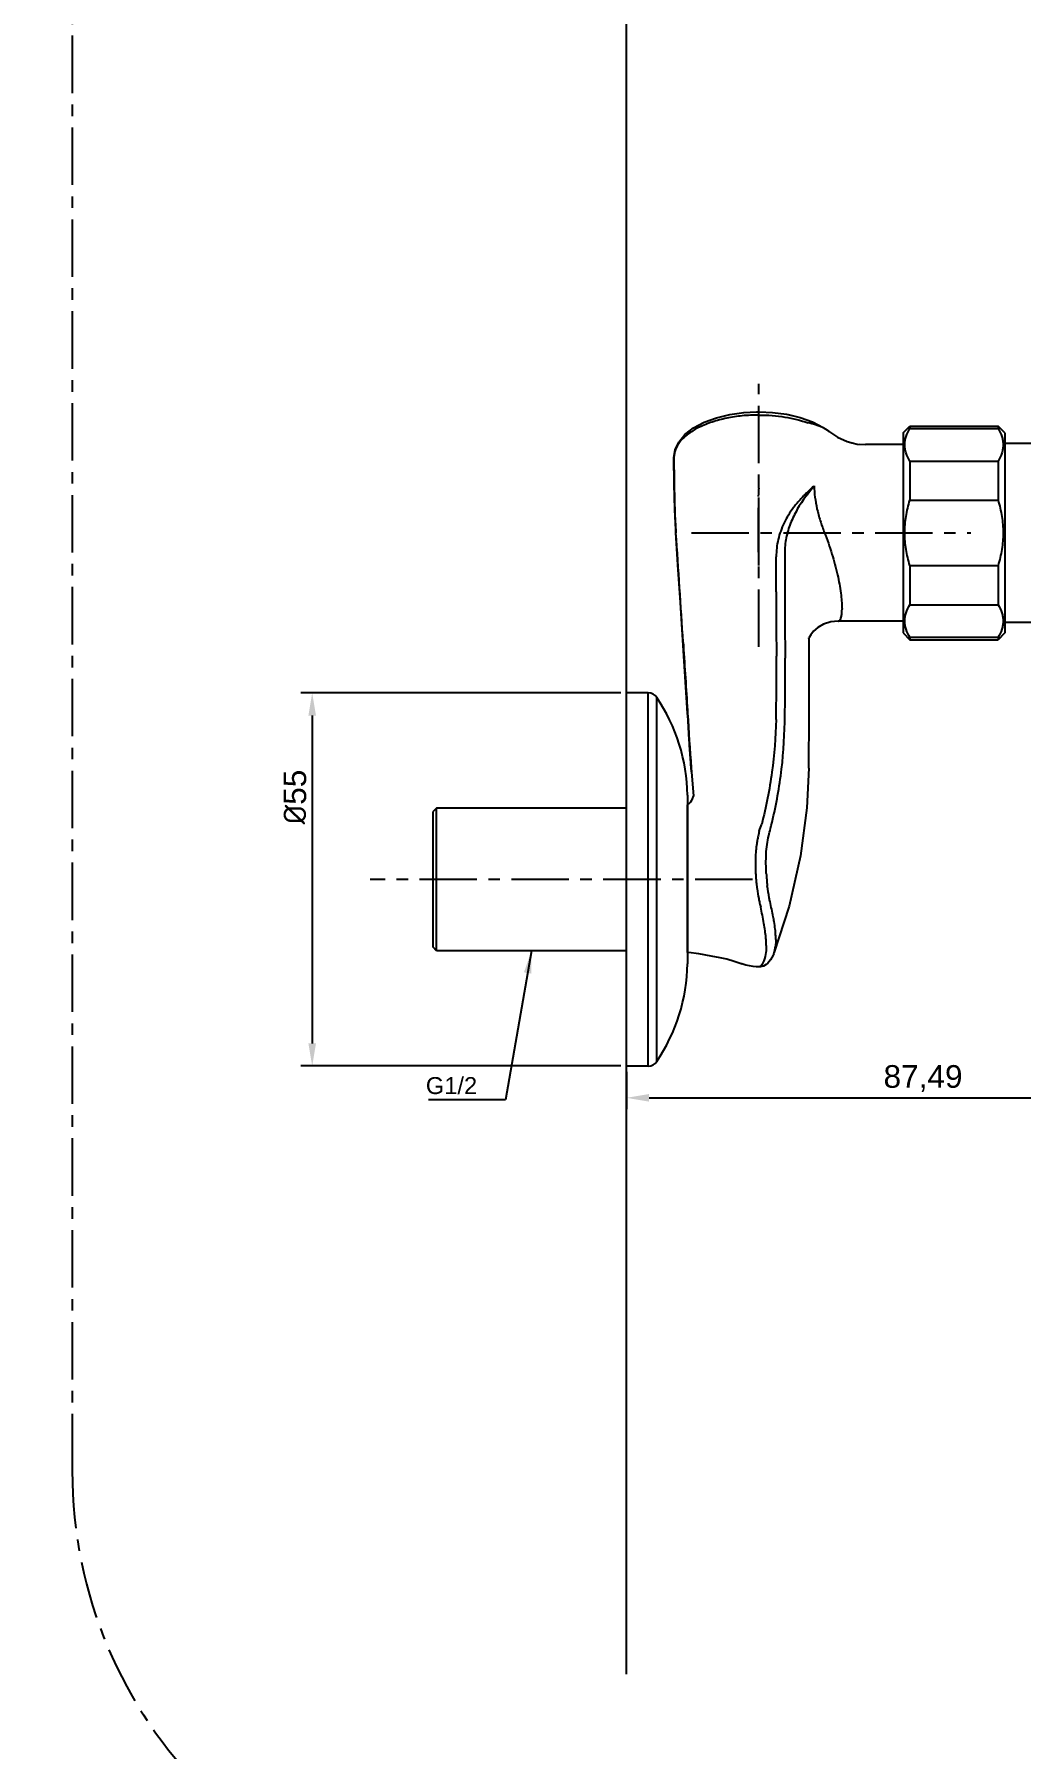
# Model space of a CAD drawing. Header units: millimetres. Extents: x 789 to 1209, y 393 to 987.
# Drawn here: x 954.7 to 1063.8, y 506.9 to 696.5 of the extents above; entities that cross this region are included whole.
import ezdxf

# ---------------------------------------------------------------- set-up
doc = ezdxf.new("R2010")
doc.units = ezdxf.units.MM
doc.header["$LTSCALE"] = 0.1
doc.linetypes.add('CENTERX2', pattern=[101.6, 63.5, -12.7, 12.7, -12.7])
for name, color, linetype in [('02___PRT_ALL_AXES', 7, 'Continuous'), ('CENTER', 1, 'CENTERX2'), ('DIM', 3, 'Continuous')]:
    doc.layers.add(name, color=color, linetype=linetype)
doc.styles.get("Standard").update_dxf_attribs({"font": 'arial.ttf'})
doc.dimstyles.new('ISO-25', dxfattribs={"dimtxt": 2.5, "dimasz": 2.5, "dimexe": 1.25, "dimexo": 0.625, "dimtad": 1, "dimlfac": 1.333333, "dimtxsty": 'Standard', "dimcen": 2.5, "dimadec": 0, "dimazin": 0, "dimtfac": 1, "dimtmove": 0, "dimatfit": 3, "dimfxl": 0, "dimarcsym": 0})

# ---------------------------------------------------------------- blocks, each defined once
blk = doc.blocks.new('*D12')
at = {"layer": 'Defpoints', "color": 0}
for p in [(940.97, 754.88), (923.11, 487.63), (1008.92, 487.63)]:
    blk.add_point(p, dxfattribs=at)
at = {"layer": 'DIM', "color": 0, "lineweight": -2}
for p, q in [((940.34, 754.88), (921.86, 754.88)), ((923.11, 752.38), (923.11, 490.13)), ((1008.29, 487.63), (921.86, 487.63))]:
    blk.add_line(p, q, dxfattribs=at)
at = {"layer": 'DIM', "color": 0}
for points in [[(922.69, 752.38), (923.53, 752.38), (923.11, 754.88)], [(922.69, 490.13), (923.53, 490.13), (923.11, 487.63)]]:
    blk.add_solid(points, dxfattribs=at)
at = {"layer": 'DIM', "color": 0, "insert": (921.21, 621.26), "char_height": 2.5, "attachment_point": 5, "rotation": 90}
blk.add_mtext('1200', dxfattribs=at)
blk = doc.blocks.new('*D19')
at = {"layer": 'Defpoints', "color": 0}
for p in [(1085.84, 612.23), (1020.22, 582.41), (1085.84, 578.89)]:
    blk.add_point(p, dxfattribs=at)
at = {"layer": 'DIM', "color": 0, "lineweight": -2}
for p, q in [((1085.84, 611.61), (1085.84, 577.64)), ((1020.22, 581.78), (1020.22, 577.64)), ((1022.72, 578.89), (1083.34, 578.89))]:
    blk.add_line(p, q, dxfattribs=at)
at = {"layer": 'DIM', "color": 0}
for points in [[(1022.72, 579.31), (1022.72, 578.47), (1020.22, 578.89)], [(1083.34, 579.31), (1083.34, 578.47), (1085.84, 578.89)]]:
    blk.add_solid(points, dxfattribs=at)
at = {"layer": 'DIM', "color": 0, "insert": (1053.03, 581.02), "char_height": 2.5, "attachment_point": 5}
blk.add_mtext('87,49', dxfattribs=at)
blk = doc.blocks.new('*D21')
at = {"layer": 'Defpoints', "color": 0}
for p in [(1020.22, 623.66), (985.46, 582.41), (1020.22, 582.41)]:
    blk.add_point(p, dxfattribs=at)
at = {"layer": 'DIM', "color": 0, "lineweight": -2}
for p, q in [((1019.6, 623.66), (984.21, 623.66)), ((985.46, 621.16), (985.46, 584.91)), ((1019.6, 582.41), (984.21, 582.41))]:
    blk.add_line(p, q, dxfattribs=at)
at = {"layer": 'DIM', "color": 0}
for points in [[(985.04, 621.16), (985.88, 621.16), (985.46, 623.66)], [(985.04, 584.91), (985.88, 584.91), (985.46, 582.41)]]:
    blk.add_solid(points, dxfattribs=at)
at = {"layer": 'DIM', "color": 0, "insert": (983.56, 612.15), "char_height": 2.5, "attachment_point": 5, "rotation": 90}
blk.add_mtext('{\\fISOCPEUR|b0|i0|c0|p34;%%C}55', dxfattribs=at)

msp = doc.modelspace()

# ---------------------------------------------------------------- linework, layer by layer
for p, q in [((1020.2214, 515.1747), (1020.2214, 906.6507)), ((1022.6345, 582.407), (1022.6345, 623.657)), ((1023.567, 582.9026), (1023.567, 623.1614))]:
    msp.add_line(p, q)
at = {"color": 7, "linetype": 'Continuous'}
for p, q in [((1034.9214, 654.3836), (1034.6051, 654.3836)), ((1034.6171, 654.7327), (1034.9214, 654.7327)), ((1034.9214, 654.7325), (1036.3591, 654.6729)), ((1036.3587, 654.6729), (1037.9259, 654.4693)), ((1038.0986, 654.4293), (1039.4259, 654.1218)), ((1050.8214, 652.4161), (1051.5714, 653.1661)), ((1050.8214, 652.4161), (1050.8214, 630.2911)), ((1051.5714, 653.1661), (1051.5714, 652.8973)), ((1051.5714, 652.8973), (1061.3214, 652.8973)), ((1061.3214, 653.1661), (1061.3214, 652.8973)), ((1062.0714, 652.4161), (1061.3214, 653.1661)), ((1062.0714, 652.4161), (1062.0714, 630.2911)), ((1043.5754, 651.9208), (1043.9809, 651.7404)), ((1044.6409, 651.4468), (1045.1513, 651.3226)), ((1046.0301, 651.1581), (1046.6756, 651.1095)), ((1050.8214, 651.1097), (1046.6752, 651.1097)), ((1065.5963, 651.2536), (1062.0714, 651.2536)), ((1025.4725, 649.6625), (1025.4725, 649.6655)), ((1025.4725, 649.6655), (1025.473, 649.5244)), ((1025.473, 649.6767), (1025.4728, 649.6655)), ((1051.5714, 649.2955), (1051.5714, 644.9554)), ((1051.5714, 649.2955), (1061.3214, 649.2955)), ((1061.3214, 649.2955), (1061.3214, 644.9554)), ((1034.8464, 645.7001), (1034.8464, 646.2381)), ((1051.5714, 644.9554), (1061.3214, 644.9554)), ((1025.6721, 641.6952), (1025.6951, 641.3648)), ((1025.9192, 637.8173), (1025.6764, 641.3636)), ((1036.7841, 634.8209), (1036.7859, 638.7228)), ((1037.7443, 638.4375), (1037.7432, 634.5516)), ((1051.5714, 637.7519), (1051.5714, 633.4117)), ((1051.5714, 637.7519), (1061.3214, 637.7519)), ((1061.3214, 637.7519), (1061.3214, 633.4117)), ((1051.5714, 633.4117), (1061.3214, 633.4117)), ((1043.6221, 631.5976), (1042.824, 631.5156)), ((1050.8214, 631.5976), (1043.6227, 631.5976)), ((1065.9714, 631.4536), (1062.0714, 631.4536)), ((1040.3901, 629.646), (1040.3897, 629.6241)), ((1040.3902, 629.6527), (1040.3901, 629.646)), ((1040.3903, 629.662), (1040.3902, 629.6527)), ((1040.4427, 629.7935), (1040.3903, 629.6519)), ((1040.3909, 629.7262), (1040.3909, 629.6618)), ((1040.6022, 630.0846), (1040.4423, 629.7927)), ((1050.8214, 630.2911), (1051.5714, 629.5411)), ((1051.5714, 629.81), (1051.5714, 629.5411)), ((1051.5714, 629.81), (1061.3214, 629.81)), ((1062.0714, 630.2911), (1061.3214, 629.5411)), ((1061.3214, 629.81), (1061.3214, 629.5411)), ((1026.4927, 629.2407), (1026.4998, 628.8976)), ((1026.4927, 629.2407), (1026.5145, 628.8986)), ((1026.9785, 621.4095), (1026.4998, 628.8976)), ((1036.8113, 627.7674), (1036.8112, 627.741)), ((1037.7744, 627.4728), (1037.7744, 627.4948)), ((1022.6343, 582.407), (1022.6345, 623.657)), ((1023.5668, 582.9026), (1023.567, 623.1614)), ((1026.9704, 621.7306), (1026.9785, 621.4095)), ((1026.9704, 621.7306), (1026.9905, 621.4068)), ((1026.9785, 621.4095), (1027.1158, 619.1393)), ((1027.412, 614.9223), (1027.3927, 615.3678)), ((1027.412, 614.9223), (1027.6449, 612.2472)), ((1040.3809, 615.3521), (1040.1641, 610.9627)), ((1040.3809, 615.3521), (1040.3812, 615.3728)), ((1026.9688, 612.3522), (1026.9688, 593.7117)), ((999.2214, 610.907), (998.8464, 610.532)), ((998.8464, 595.5322), (998.8464, 610.5318)), ((999.2214, 595.157), (999.2214, 610.907)), ((1020.2214, 610.907), (999.2214, 610.907)), ((1026.9714, 594.9671), (1026.9714, 611.2992)), ((1027.2386, 611.5173), (1027.344, 611.6234)), ((1027.4743, 611.83), (1027.5296, 611.9444)), ((1027.4755, 611.8323), (1027.4752, 611.8318)), ((1040.1641, 610.9627), (1039.4579, 605.6511)), ((1039.458, 605.6515), (1038.21, 600.0909)), ((1038.21, 600.0909), (1036.5359, 594.886)), ((999.2214, 595.157), (998.8464, 595.532)), ((1020.2214, 595.157), (999.2214, 595.157)), ((1027.0845, 594.9553), (1027.0848, 594.9552)), ((1031.322, 594.2045), (1030.6028, 594.3684)), ((1030.6028, 594.3684), (1030.6032, 594.3683)), ((1032.1534, 593.9698), (1031.322, 594.2045)), ((1032.8924, 593.7191), (1032.1534, 593.9698)), ((1032.891, 593.7197), (1032.8915, 593.7195)), ((1032.9852, 593.686), (1032.8929, 593.7189)), ((1034.5537, 593.3783), (1034.2331, 593.4077)), ((1034.8396, 593.36), (1034.5533, 593.3785)), ((1034.554, 593.3785), (1034.5533, 593.3785)), ((1034.7266, 593.3672), (1034.6086, 593.3748)), ((1034.7889, 593.3632), (1034.7266, 593.3672)), ((1034.8463, 593.3597), (1034.8396, 593.36)), ((1035.046, 593.3645), (1034.8464, 593.3596)), ((1034.8464, 593.3596), (1034.8464, 593.3597)), ((1035.3892, 593.4503), (1035.046, 593.3645)), ((1035.5978, 593.5677), (1035.3856, 593.4494)), ((1035.8566, 593.7627), (1035.8637, 593.7697)), ((1036.5105, 594.8177), (1036.5143, 594.8277)), ((1036.5361, 594.8866), (1036.5357, 594.8853)), ((1036.5369, 594.8886), (1036.536, 594.8862)), ((1036.5527, 594.9373), (1036.5553, 594.9452))]:
    msp.add_line(p, q, dxfattribs=at)
at = {"color": 40, "linetype": 'Continuous'}
for p, q in [((1025.6951, 641.3648), (1025.6721, 641.6955)), ((1027.4117, 614.9232), (1027.4093, 614.9519))]:
    msp.add_line(p, q, dxfattribs=at)
at = {"color": 7, "linetype": 'Continuous'}
for points in [[(1025.4729, 649.677), (1025.6032, 650.522), (1026.0038, 651.4006), (1026.6877, 652.2219), (1027.6282, 652.9536), (1028.8025, 653.5796), (1030.1669, 654.078), (1031.6594, 654.439), (1033.212, 654.6576), (1034.6171, 654.7326)], [(1037.9259, 654.4693), (1039.4252, 654.1221), (1040.7988, 653.6343), (1041.9897, 653.0136), (1042.6672, 652.5295)], [(1042.6702, 652.5337), (1043.5755, 651.9207), (1044.6411, 651.4466), (1045.7372, 651.1801), (1046.677, 651.1095)], [(1025.6661, 641.6952), (1025.5604, 643.94), (1025.5008, 646.7704), (1025.4725, 649.6625)], [(1026.4998, 628.8976), (1026.1946, 633.6411), (1025.9192, 637.8173)], [(1043.6236, 631.5976), (1042.8191, 631.5146), (1042.0288, 631.2598), (1041.3841, 630.8888), (1040.9073, 630.4711), (1040.6013, 630.0831)], [(1042.824, 631.5156), (1042.0328, 631.2616), (1041.3871, 630.891), (1040.9093, 630.4732), (1040.6022, 630.0846)], [(1027.4116, 614.9228), (1027.2587, 616.8957), (1027.1158, 619.1393)], [(1027.5294, 611.944), (1027.639, 612.2264), (1027.6629, 612.3112)], [(1026.9714, 611.2992), (1027.1486, 611.4248), (1027.3533, 611.6352), (1027.4707, 611.8145), (1027.4789, 611.83)], [(1026.9714, 611.2992), (1027.1384, 611.4164), (1027.1423, 611.4203)], [(1027.344, 611.6234), (1027.464, 611.8022), (1027.4702, 611.8137)], [(1027.0845, 594.9553), (1027.0689, 594.9574), (1026.9905, 594.9653), (1026.9714, 594.9666)], [(1030.6031, 594.3683), (1029.6071, 594.5618), (1028.2095, 594.7979), (1027.0841, 594.9558)], [(1034.2334, 593.4077), (1033.8327, 593.4655), (1033.4239, 593.5541), (1032.9845, 593.6863), (1032.8915, 593.7195)], [(1035.8566, 593.7627), (1035.6897, 593.6194), (1035.3892, 593.4503)], [(1036.5116, 594.8189), (1036.4496, 594.6631), (1036.1675, 594.1397), (1035.8635, 593.7698)]]:
    msp.add_lwpolyline(points, dxfattribs=at)
for centre, radius, start, end in [((1040.3893, 649.714), 3.6226, 51.029151, 57.621476), ((1271.2929, 650.6392), 245.8224, 180.259852, 180.887612), ((1370.7453, 652.0557), 345.2849, 180.866985, 181.01277), ((1040.3183, 646.5658), 5.4818, 179.928938, 183.42744), ((1049.3747, 646.5758), 8.3811, 180.017669, 182.32829), ((1172.6262, 648.3748), 147.1318, 180.943232, 181.640762), ((1028.6269, 641.5668), 2.9575, 179.426216, 180.949656), ((1028.6771, 641.5663), 3.0077, 177.542365, 179.424852), ((1028.5704, 641.5657), 2.9011, 180.945688, 183.995135), ((-1109.882, 494.7954), 2140.6009, 3.6009603, 3.9261793), ((1047.1099, 639.0569), 9.3859, 178.311467, 183.784608), ((1752.3267, 633.9674), 715.5425, 179.9316587, 180.4964625), ((1813.6929, 634.2618), 775.9489, 179.9786593, 180.4996223), ((1035.4562, 629.5969), 4.9345, 1.502447, 1.936641), ((1035.4647, 629.5971), 4.926, 0.754522, 1.50252), ((2275.8243, 630.1444), 1235.4341, 180.0223811, 180.3537219), ((802.3681, 625.6784), 234.4515, 358.786656, 0.50407), ((788.4274, 625.2948), 249.3559, 358.879864, 0.500576), ((1022.6345, 622.532), 1.125, 34.017118, 90), ((707.4405, 620.4619), 332.9796, 359.124272, 0.353701), ((903.4144, 654.1652), 139.2451, 340.806733, 341.140321), ((985.6031, 621.2106), 52.0888, 345.171696, 346.051764), ((1040.012, 606.9004), 5.3051, 163.719964, 166.83784), ((1060.1428, 604.9327), 25.6613, 183.056879, 184.816045), ((1058.8816, 604.9407), 23.2264, 183.084564, 184.680619), ((1055.326, 604.6756), 19.6611, 184.760296, 186.82542), ((1051.8143, 604.1791), 17.2773, 187.25581, 190.857687), ((1033.7536, 595.8435), 2.9421, 339.83272, 341.017282), ((1033.6126, 595.8921), 3.0913, 341.015861, 342.009157), ((1035.7865, 595.1629), 0.799, 339.924612, 344.219207), ((1022.6345, 583.532), 1.125, 270, 325.982882)]:
    msp.add_arc(centre, radius, start, end, dxfattribs=at)
at = {"color": 40, "linetype": 'Continuous'}
for centre, radius, start, end in [((1032.583, 615.3705), 5.1906, 180.030948, 183.052419), ((1032.6264, 615.3726), 5.2341, 183.050061, 184.468109)]:
    msp.add_arc(centre, radius, start, end, dxfattribs=at)
at = {"color": 7, "linetype": 'Continuous'}
for points, knots in [([(1034.6051, 654.3835), (1034.0066, 654.376), (1032.8283, 654.3023), (1031.1226, 654.0251), (1029.5492, 653.5953), (1028.164, 653.0242), (1027.022, 652.3224), (1026.1549, 651.5217), (1025.6121, 650.6269), (1025.4797, 649.9826), (1025.473, 649.6767)], [0, 0, 0, 0, 0.16169824, 0.31833104, 0.46609122, 0.60142499, 0.72170391, 0.82649432, 0.9173311, 1, 1, 1, 1]), ([(1034.9214, 654.3836), (1035.8684, 654.3836), (1037.6989, 654.2408), (1039.4878, 653.8109), (1040.3178, 653.5147)], [0, 0, 0, 0, 0.51799809, 1, 1, 1, 1]), ([(1042.3292, 652.7733), (1042.1943, 652.8591), (1041.5643, 653.2056), (1040.8629, 653.4012), (1040.3174, 653.5148)], [0, 0, 0, 0, 0.22294291, 1, 1, 1, 1]), ([(1051.5714, 649.2955), (1051.4009, 649.5751), (1051.1861, 650.0149), (1051.0344, 650.6346), (1050.9962, 651.0964), (1051.0344, 651.5582), (1051.1861, 652.1779), (1051.4009, 652.6177), (1051.5714, 652.8973)], [0, 0, 0, 0, 0.2574747, 0.37986218, 0.50000002, 0.62013785, 0.74252533, 1, 1, 1, 1]), ([(1061.3214, 652.8973), (1061.4919, 652.6177), (1061.7066, 652.1779), (1061.8584, 651.5582), (1061.8965, 651.0964), (1061.8584, 650.6346), (1061.7066, 650.0149), (1061.4919, 649.5751), (1061.3214, 649.2955)], [0, 0, 0, 0, 0.2574747, 0.37986218, 0.50000002, 0.62013785, 0.74252533, 1, 1, 1, 1]), ([(1040.8771, 646.465), (1040.8068, 646.4003), (1040.6656, 646.2721), (1040.3916, 646.0077), (1040.1885, 645.8076), (1040.0537, 645.6737)], [0, 0, 0, 0, 0.2508849, 0.50096632, 1, 1, 1, 1]), ([(1040.1937, 645.5645), (1040.2524, 645.6388), (1040.4843, 645.9358), (1040.7095, 646.2379), (1040.8771, 646.4649)], [0, 0, 0, 0, 0.25115852, 1, 1, 1, 1]), ([(1040.8771, 646.465), (1040.8886, 646.4721), (1040.9319, 646.5031), (1040.9667, 646.5437), (1040.9936, 646.5726)], [0, 0, 0, 0, 0.25557628, 1, 1, 1, 1]), ([(1040.0537, 645.6737), (1039.9275, 645.5571), (1039.6895, 645.31), (1039.3444, 644.9312), (1039.0099, 644.5468), (1038.5935, 644.0183), (1038.1247, 643.329), (1037.6462, 642.4615), (1037.2661, 641.5589), (1036.9864, 640.6302), (1036.8243, 639.6804), (1036.7902, 639.0416), (1036.7859, 638.7228)], [0, 0, 0, 0, 0.06531271, 0.13021594, 0.19478142, 0.25890577, 0.38582929, 0.5110707, 0.63480467, 0.75731617, 0.87886103, 1, 1, 1, 1]), ([(1040.1937, 645.5645), (1040.0211, 645.3352), (1039.6828, 644.872), (1039.0639, 643.9111), (1038.5453, 642.892), (1038.1533, 641.8266), (1037.8487, 640.7402), (1037.7457, 639.8954), (1037.728, 639.3335)], [0, 0, 0, 0, 0.12645772, 0.25259225, 0.50336864, 0.62809356, 0.75231843, 1, 1, 1, 1]), ([(1041.0005, 646.2353), (1041.0109, 645.8203), (1041.0977, 644.9673), (1041.3566, 643.6814), (1041.7518, 642.383), (1042.058, 641.5193), (1042.2238, 641.089)], [0, 0, 0, 0, 0.23440196, 0.48273844, 0.73963721, 1, 1, 1, 1]), ([(1051.5714, 637.7519), (1051.3936, 638.3347), (1051.1096, 639.5243), (1050.9585, 641.3536), (1051.1096, 643.183), (1051.3936, 644.3725), (1051.5714, 644.9554)], [0, 0, 0, 0, 0.25002676, 0.50000002, 0.74997326, 1, 1, 1, 1]), ([(1061.3214, 644.9554), (1061.4991, 644.3725), (1061.7831, 643.183), (1061.9342, 641.3536), (1061.7831, 639.5243), (1061.4991, 638.3347), (1061.3214, 637.7519)], [0, 0, 0, 0, 0.25002676, 0.50000002, 0.74997326, 1, 1, 1, 1]), ([(1025.672, 641.6957), (1025.6721, 641.73), (1025.6742, 641.904), (1025.6832, 642.078), (1025.6984, 642.2169)], [0, 0, 0, 0, 0.19716947, 1, 1, 1, 1]), ([(1042.2238, 641.089), (1042.5291, 640.309), (1043.0564, 638.7751), (1043.6415, 636.5557), (1043.9249, 634.8415), (1044.0384, 633.6595), (1044.0636, 633.145), (1044.0652, 632.9099)], [0, 0, 0, 0, 0.29839061, 0.57710032, 0.81664948, 0.91624695, 1, 1, 1, 1]), ([(1051.0089, 631.6108), (1051.0089, 631.7636), (1051.0344, 632.0727), (1051.1861, 632.6923), (1051.4009, 633.1321), (1051.5714, 633.4117)], [0, 0, 0, 0, 0.24026498, 0.48505652, 1, 1, 1, 1]), ([(1061.3214, 633.4117), (1061.4919, 633.1321), (1061.7067, 632.6923), (1061.8584, 632.0727), (1061.8839, 631.7636), (1061.8839, 631.6108)], [0, 0, 0, 0, 0.51494388, 0.75973519, 1, 1, 1, 1]), ([(1043.6241, 631.5976), (1043.6598, 631.5976), (1043.7332, 631.6109), (1043.8282, 631.6804), (1043.9022, 631.7906), (1043.9874, 632.0104), (1044.0471, 632.3908), (1044.0594, 632.7201), (1044.0652, 632.9099)], [0, 0, 0, 0, 0.07204662, 0.14507858, 0.23066845, 0.3359424, 0.61757618, 1, 1, 1, 1]), ([(1051.5714, 629.81), (1051.4009, 630.0895), (1051.1861, 630.5294), (1051.0344, 631.149), (1051.0089, 631.458), (1051.0089, 631.6108)], [0, 0, 0, 0, 0.51494388, 0.75973519, 1, 1, 1, 1]), ([(1061.8839, 631.6108), (1061.8839, 631.458), (1061.8584, 631.149), (1061.7067, 630.5294), (1061.4919, 630.0895), (1061.3214, 629.81)], [0, 0, 0, 0, 0.24026498, 0.48505652, 1, 1, 1, 1]), ([(1036.7664, 620.7138), (1036.724, 618.7707), (1036.4229, 614.8774), (1035.6728, 611.044), (1035.1839, 609.154)], [0, 0, 0, 0, 0.49889204, 1, 1, 1, 1]), ([(1036.1561, 608.6549), (1036.6465, 610.5807), (1037.4078, 614.4816), (1037.6947, 618.4445), (1037.7347, 620.4206)], [0, 0, 0, 0, 0.50137405, 1, 1, 1, 1]), ([(1034.7194, 607.4811), (1034.6864, 607.316), (1034.5683, 606.6332), (1034.5154, 605.9407), (1034.4945, 605.4169)], [0, 0, 0, 0, 0.24310846, 1, 1, 1, 1]), ([(1034.8462, 608.1084), (1034.8344, 608.0575), (1034.7871, 607.8494), (1034.748, 607.6396), (1034.7194, 607.4811)], [0, 0, 0, 0, 0.24486677, 1, 1, 1, 1]), ([(1035.6889, 603.6908), (1035.6677, 604.0517), (1035.6469, 604.7746), (1035.6652, 605.849), (1035.7535, 606.8888), (1035.8799, 607.5595), (1035.9572, 607.8799)], [0, 0, 0, 0, 0.25751466, 0.51490012, 0.7651688, 1, 1, 1, 1]), ([(1034.4945, 605.4169), (1034.4765, 604.9535), (1034.4827, 604.335), (1034.5101, 603.718), (1034.518, 603.5643)], [0, 0, 0, 0, 0.75075243, 1, 1, 1, 1]), ([(1034.5721, 602.7783), (1034.5793, 602.7122), (1034.6092, 602.4512), (1034.6442, 602.1907), (1034.6754, 601.997)], [0, 0, 0, 0, 0.25296313, 1, 1, 1, 1]), ([(1034.8464, 600.9244), (1034.8607, 600.8409), (1034.8907, 600.6761), (1034.9488, 600.435), (1035.0117, 600.2025), (1035.0495, 600.049), (1035.0684, 599.9737)], [0, 0, 0, 0, 0.26022762, 0.51434799, 0.76142873, 1, 1, 1, 1]), ([(1036.103, 600.5778), (1036.0719, 600.7128), (1035.9474, 601.2953), (1035.8587, 601.8852), (1035.8043, 602.339)], [0, 0, 0, 0, 0.2325523, 1, 1, 1, 1]), ([(1035.6468, 596.6096), (1035.6206, 596.8609), (1035.5592, 597.3852), (1035.3707, 598.5082), (1035.1975, 599.377), (1035.0684, 599.9741)], [0, 0, 0, 0, 0.22193204, 0.46347323, 1, 1, 1, 1]), ([(1036.5553, 598.3743), (1036.526, 598.5474), (1036.3925, 599.2855), (1036.2333, 600.0187), (1036.1033, 600.5783)], [0, 0, 0, 0, 0.23403533, 1, 1, 1, 1]), ([(1036.7032, 597.2722), (1036.6957, 597.3599), (1036.6591, 597.7281), (1036.604, 598.0943), (1036.5555, 598.372)], [0, 0, 0, 0, 0.23789909, 1, 1, 1, 1]), ([(1036.7363, 596.395), (1036.7353, 596.4607), (1036.7366, 596.6002), (1036.727, 596.8928), (1036.7134, 597.1193), (1036.7032, 597.2722)], [0, 0, 0, 0, 0.22469421, 0.47667891, 1, 1, 1, 1]), ([(1035.6669, 595.725), (1035.6747, 595.8673), (1035.6759, 596.1627), (1035.6614, 596.4577), (1035.6468, 596.6096)], [0, 0, 0, 0, 0.48281024, 1, 1, 1, 1]), ([(1035.6669, 595.725), (1035.6717, 595.6577), (1035.6834, 595.4036), (1035.6705, 595.1484), (1035.6468, 594.9632)], [0, 0, 0, 0, 0.26541657, 1, 1, 1, 1]), ([(1036.5555, 594.9462), (1036.5726, 594.9989), (1036.6401, 595.2269), (1036.6826, 595.4619), (1036.7032, 595.6429)], [0, 0, 0, 0, 0.23335604, 1, 1, 1, 1]), ([(1036.7366, 596.3949), (1036.7422, 596.2613), (1036.7435, 596.0095), (1036.7154, 595.7597), (1036.7032, 595.6429)], [0, 0, 0, 0, 0.53234316, 1, 1, 1, 1]), ([(1035.0685, 593.4572), (1035.0341, 593.4259), (1034.9635, 593.3816), (1034.8819, 593.3589), (1034.8464, 593.3597)], [0, 0, 0, 0, 0.56705483, 1, 1, 1, 1]), ([(1035.6468, 594.9632), (1035.602, 594.6538), (1035.4887, 594.1203), (1035.2276, 593.625), (1035.0685, 593.4578)], [0, 0, 0, 0, 0.57526915, 1, 1, 1, 1])]:
    msp.add_open_spline(points, degree=3, knots=knots, dxfattribs=at)
for points in [[(1025.5548, 644.162), (1025.5793, 643.3393), (1025.6148, 642.5166), (1025.6721, 641.6954)], [(1026.5145, 628.8986), (1026.6669, 626.5093), (1026.8205, 624.12), (1026.9704, 621.7306)], [(1026.9905, 621.4068), (1027.1143, 619.393), (1027.2175, 617.3774), (1027.3925, 615.3673)]]:
    msp.add_open_spline(points, degree=3, dxfattribs=at)
at = {"color": 40, "linetype": 'Continuous'}
for points, knots in [([(1026.9893, 621.4102), (1026.9785, 621.5899), (1026.9009, 622.8669), (1026.7462, 625.2406), (1026.5997, 627.557), (1026.5224, 628.7764), (1026.5146, 628.8986)], [0, 0, 0, 0, 0.07199174, 0.5115112, 0.95103067, 1, 1, 1, 1]), ([(1027.3924, 615.3677), (1027.2971, 616.4634), (1027.1623, 618.4775), (1027.0447, 620.4926), (1026.9893, 621.4102)], [0, 0, 0, 0, 0.54460194, 1, 1, 1, 1])]:
    msp.add_open_spline(points, degree=3, knots=knots, dxfattribs=at)
at = {"layer": '02___PRT_ALL_AXES', "color": 7, "linetype": 'Continuous'}
for p, q in [((1051.5714, 653.1661), (1061.3214, 653.1661)), ((1051.5714, 629.5411), (1061.3214, 629.5411)), ((1020.2214, 582.407), (1020.2214, 623.657)), ((1022.6345, 623.657), (1020.2214, 623.657)), ((1022.6345, 582.407), (1020.2214, 582.407))]:
    msp.add_line(p, q, dxfattribs=at)
for centre, start, end in [((1007.0776, 612.032), 0.922397, 34.017118), ((1007.0776, 594.032), 325.982882, 359.077603)]:
    msp.add_arc(centre, 19.8938, start, end, dxfattribs=at)
at = {"layer": 'CENTER'}
for p, q in [((958.9173, 716.656), (958.9173, 537.6324)), ((1034.8464, 628.7419), (1034.8464, 657.817)), ((1027.4214, 641.3597), (1058.3214, 641.3597)), ((1027.4214, 641.3476), (1058.3214, 641.3476)), ((1034.1681, 603.032), (991.8714, 603.032))]:
    msp.add_line(p, q, dxfattribs=at)
for centre, start, end in [((1008.9173, 537.6324), 180, 270), ((1054.4465, 537.6324), 270, 353.000525)]:
    msp.add_arc(centre, 50, start, end, dxfattribs=at)
msp.add_open_spline([(1034.8466, 637.7602), (1034.8466, 638.4212), (1034.8453, 641.0679), (1034.8401, 643.7145), (1034.8464, 645.7001)], degree=3, knots=[0, 0, 0, 0, 0.24975746, 1, 1, 1, 1], dxfattribs=at)

# ---------------------------------------------------------------- texts
at = {"layer": 'DIM', "insert": (1003.7082, 579.2782), "char_height": 1.875, "attachment_point": 9}
msp.add_mtext('G1/2', dxfattribs=at)

# ---------------------------------------------------------------- dimensions: what is measured, and where the dimension line sits
at = {"layer": 'DIM'}
for base, p1, p2, text, picture, middle in [((923.1091, 487.6324), (940.9688, 754.8835), (1008.9173, 487.6324), '1200', '*D12', (923.1091, 621.258)), ((985.4596, 582.407), (1020.2214, 623.657), (1020.2214, 582.407), '{\\fISOCPEUR|b0|i0|c0|p34;%%C}55', '*D21', (985.4596, 612.148))]:
    dim = msp.add_linear_dim(base=base, p1=p1, p2=p2, angle=90, text=text, dimstyle='ISO-25', dxfattribs=at)
    dim.commit()
    dim.dimension.update_dxf_attribs({"geometry": picture, "text_midpoint": middle, "dimtype": 160})
dim = msp.add_linear_dim(base=(1085.8405, 578.8894), p1=(1020.2214, 582.407), p2=(1085.8405, 612.2312), dimstyle='ISO-25', dxfattribs=at)
dim.commit()
dim.dimension.update_dxf_attribs({"geometry": '*D19', "text_midpoint": (1053.0309, 581.0168)})

# ---------------------------------------------------------------- leaders
at = {"layer": 'DIM', "annotation_type": 0, "has_hookline": 1, "hookline_direction": 1, "text_width": 5.4012}
msp.add_leader([(1009.7214, 595.157), (1006.8332, 578.6532), (1004.3332, 578.6532)], dimstyle='ISO-25', dxfattribs=at)

doc.saveas('drawing.dxf')
